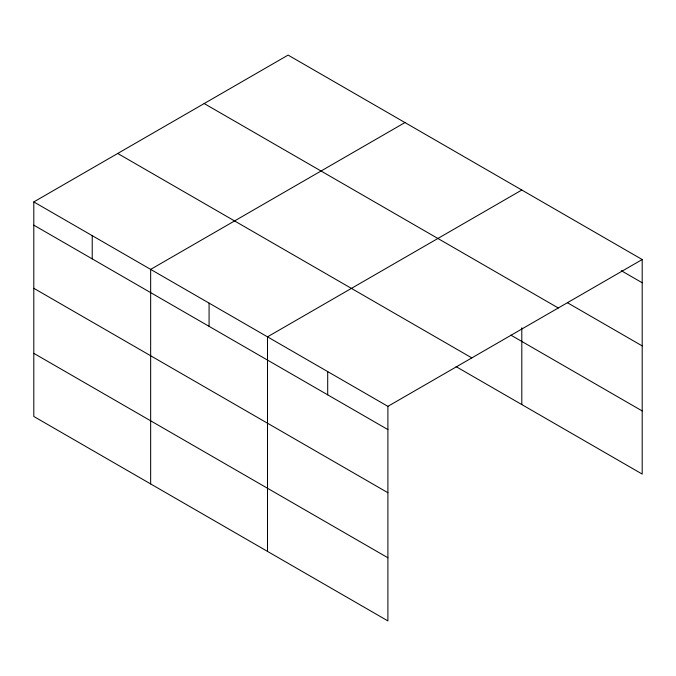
<?xml version="1.0" encoding="UTF-8"?>
<svg xmlns="http://www.w3.org/2000/svg" width="676" height="676" viewBox="0 0 676 676"><rect width="100%" height="100%" fill="white"/><g stroke="black" fill="none" stroke-linecap="round" stroke-linejoin="round"><path stroke-width="1.01" d="M387.897 492.719L387.897 406.352L33.8 201.921L33.8 416.467L387.897 620.906L387.897 492.719L33.8 288.289M33.8 201.921L288.103 55.094L642.2 259.533L642.2 474.079L456.08 366.629M404.958 122.559L150.655 269.386L150.655 483.932M521.804 190.024L267.502 336.842L267.502 551.396M387.897 406.352L642.2 259.533M621.219 270.654L642.2 282.771M567.409 302.721L642.2 345.901M204.186 103.546L558.283 307.986M510.853 335.119L642.2 410.949M117.717 153.469L471.814 357.9M33.8 225.15L387.897 429.59M33.8 353.337L387.897 557.768M521.804 327.801L521.804 404.569M327.699 371.597L327.699 394.835M209.078 303.118L209.078 326.347M92.223 235.654L92.223 258.883"/></g></svg>
